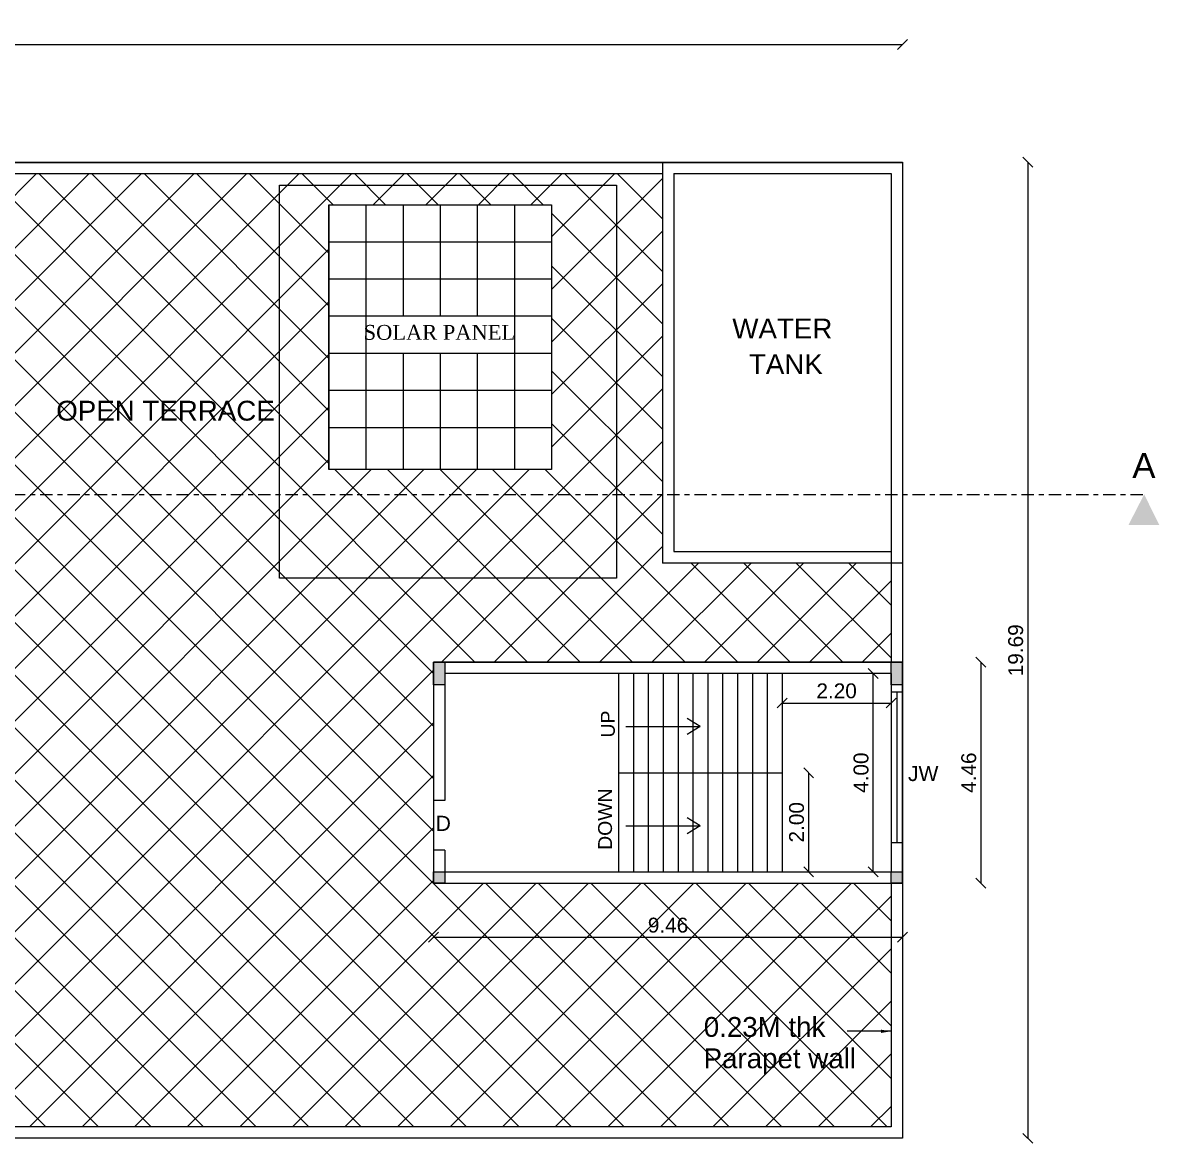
# Model space of a CAD drawing. Header units: metres. Extents: x -7227 to 737, y -45 to 4679.
# Drawn here: x 671.99 to 694.92, y 27.26 to 49.86 of the extents above; entities that cross this region are included whole.
import ezdxf
from ezdxf.enums import TextEntityAlignment as Align

# ---------------------------------------------------------------- set-up
doc = ezdxf.new("R2010")
doc.units = ezdxf.units.M
doc.header["$LTSCALE"] = 0.2
doc.header["$MEASUREMENT"] = 0
doc.linetypes.add('CENTER', pattern=[2, 1.25, -0.25, 0.25, -0.25])
for name, color, linetype in [('BLK_1_FLR_2_ROOF_AREA', 54, 'Continuous'), ('BLK_1_STAIR_HEADROOM', 55, 'Continuous'), ('SOLAR_PANEL', 3, 'Continuous')]:
    doc.layers.add(name, color=color, linetype=linetype)
doc.layers.add('line', color=7, linetype='Continuous', lineweight=25)
doc.styles.add('Isa-', font='times.ttf', dxfattribs={"height": 0.25})
doc.styles.add('ld', font='arial.ttf', dxfattribs={"height": 0.3})
doc.styles.get("Standard").update_dxf_attribs({"font": 'arial.ttf', "height": 0.3})
doc.styles.add('style2', font='arial.ttf', dxfattribs={"height": 60})
doc.dimstyles.new('DCR', dxfattribs={"dimtxt": 0.3, "dimasz": 0.2, "dimexe": 0.025, "dimexo": 0, "dimgap": 0.09, "dimtad": 1, "dimzin": 0, "dimdsep": 46, "dimtxsty": 'Standard', "dimblk": 'OBLIQUE', "dimcen": 0.09, "dimadec": 0, "dimazin": 0, "dimtfac": 1, "dimtofl": 0, "dimtmove": 0, "dimatfit": 3, "dimfxl": 0, "dimtolj": 1, "dimtzin": 0, "dimarcsym": 0})

# ---------------------------------------------------------------- blocks, each defined once
blk = doc.blocks.new('_OBLIQUE')
at = {"layer": 'line', "color": 0, "linetype": 'ByBlock', "lineweight": -2}
blk.add_line((-0.5, -0.5), (0.5, 0.5), dxfattribs=at)
blk = doc.blocks.new('*D241')
at = {"color": 0, "lineweight": -2}
blk.add_line((639.025, 49.422), (689.744, 49.422), dxfattribs=at)
at = {"layer": 'Defpoints', "color": 0}
for p in [(689.744, 49.422), (639.025, 47.047), (689.744, 47.047)]:
    blk.add_point(p, dxfattribs=at)
at = {"color": 0, "lineweight": -2, "xscale": 0.2, "yscale": 0.2, "zscale": 0.2, "rotation": 180}
blk.add_blockref('_OBLIQUE', (639.025, 49.422), dxfattribs=at)
at = {"color": 0, "lineweight": -2, "xscale": 0.2, "yscale": 0.2, "zscale": 0.2}
blk.add_blockref('_OBLIQUE', (689.744, 49.422), dxfattribs=at)
at = {"color": 0, "insert": (664.663, 49.665), "char_height": 0.3, "attachment_point": 5}
blk.add_mtext('\\A1;50.72', dxfattribs=at)
blk = doc.blocks.new('*D246')
at = {"color": 0, "lineweight": -2}
blk.add_line((687.314, 36.137), (689.514, 36.137), dxfattribs=at)
at = {"layer": 'Defpoints', "color": 0}
for p in [(687.314, 36.731), (689.514, 36.731), (689.514, 36.137)]:
    blk.add_point(p, dxfattribs=at)
at = {"color": 0, "lineweight": -2, "xscale": 0.2, "yscale": 0.2, "zscale": 0.2, "rotation": 180}
blk.add_blockref('_OBLIQUE', (687.314, 36.137), dxfattribs=at)
at = {"color": 0, "lineweight": -2, "xscale": 0.2, "yscale": 0.2, "zscale": 0.2}
blk.add_blockref('_OBLIQUE', (689.514, 36.137), dxfattribs=at)
at = {"color": 0, "insert": (688.414, 36.381), "char_height": 0.3, "attachment_point": 5}
blk.add_mtext('\\A1;2.20', dxfattribs=at)
blk = doc.blocks.new('*D174')
at = {"color": 0, "lineweight": -2}
blk.add_line((689.151, 32.731), (689.151, 36.731), dxfattribs=at)
at = {"layer": 'Defpoints', "color": 0}
for p in [(687.314, 36.731), (689.151, 36.731), (687.314, 32.731)]:
    blk.add_point(p, dxfattribs=at)
at = {"color": 0, "lineweight": -2, "xscale": 0.2, "yscale": 0.2, "zscale": 0.2}
for p, rotation in [((689.151, 36.731), 90), ((689.151, 32.731), 270)]:
    blk.add_blockref('_OBLIQUE', p, dxfattribs=dict(at, rotation=rotation))
at = {"color": 0, "insert": (688.908, 34.731), "char_height": 0.3, "attachment_point": 5, "rotation": 90}
blk.add_mtext('\\A1;4.00', dxfattribs=at)
blk = doc.blocks.new('*D247')
at = {"color": 0, "lineweight": -2}
blk.add_line((687.85, 34.731), (687.85, 32.731), dxfattribs=at)
at = {"layer": 'Defpoints', "color": 0}
for p in [(687.314, 34.731), (687.314, 32.731), (687.85, 32.731)]:
    blk.add_point(p, dxfattribs=at)
at = {"color": 0, "lineweight": -2, "xscale": 0.2, "yscale": 0.2, "zscale": 0.2}
for p, rotation in [((687.85, 34.731), 90), ((687.85, 32.731), 270)]:
    blk.add_blockref('_OBLIQUE', p, dxfattribs=dict(at, rotation=rotation))
at = {"color": 0, "insert": (687.607, 33.731), "char_height": 0.3, "attachment_point": 5, "rotation": 90}
blk.add_mtext('\\A1;2.00', dxfattribs=at)
blk = doc.blocks.new('*D213')
at = {"color": 0, "lineweight": -2}
blk.add_line((691.324, 36.961), (691.324, 32.501), dxfattribs=at)
at = {"layer": 'Defpoints', "color": 0}
for p in [(689.744, 36.961), (689.743, 32.501), (691.324, 32.501)]:
    blk.add_point(p, dxfattribs=at)
at = {"color": 0, "lineweight": -2, "xscale": 0.2, "yscale": 0.2, "zscale": 0.2}
for p, rotation in [((691.324, 36.961), 90), ((691.324, 32.501), 270)]:
    blk.add_blockref('_OBLIQUE', p, dxfattribs=dict(at, rotation=rotation))
at = {"color": 0, "insert": (691.081, 34.731), "char_height": 0.3, "attachment_point": 5, "rotation": 90}
blk.add_mtext('\\A1;4.46', dxfattribs=at)
blk = doc.blocks.new('*D214')
at = {"color": 0, "lineweight": -2}
blk.add_line((680.283, 31.411), (689.743, 31.411), dxfattribs=at)
at = {"layer": 'Defpoints', "color": 0}
for p in [(680.283, 32.501), (689.743, 32.501), (689.743, 31.411)]:
    blk.add_point(p, dxfattribs=at)
at = {"color": 0, "lineweight": -2, "xscale": 0.2, "yscale": 0.2, "zscale": 0.2, "rotation": 180}
blk.add_blockref('_OBLIQUE', (680.283, 31.411), dxfattribs=at)
at = {"color": 0, "lineweight": -2, "xscale": 0.2, "yscale": 0.2, "zscale": 0.2}
blk.add_blockref('_OBLIQUE', (689.743, 31.411), dxfattribs=at)
at = {"color": 0, "insert": (685.013, 31.654), "char_height": 0.3, "attachment_point": 5}
blk.add_mtext('\\A1;9.46', dxfattribs=at)
blk = doc.blocks.new('*D215')
at = {"color": 0, "lineweight": -2}
blk.add_line((692.271, 47.047), (692.271, 27.355), dxfattribs=at)
at = {"layer": 'Defpoints', "color": 0}
for p in [(689.744, 47.047), (689.744, 27.355), (692.271, 27.355)]:
    blk.add_point(p, dxfattribs=at)
at = {"color": 0, "lineweight": -2, "xscale": 0.2, "yscale": 0.2, "zscale": 0.2}
for p, rotation in [((692.271, 47.047), 90), ((692.271, 27.355), 270)]:
    blk.add_blockref('_OBLIQUE', p, dxfattribs=dict(at, rotation=rotation))
at = {"color": 0, "insert": (692.028, 37.201), "char_height": 0.3, "attachment_point": 5, "rotation": 90}
blk.add_mtext('\\A1;19.69', dxfattribs=at)

msp = doc.modelspace()

# ---------------------------------------------------------------- hatches: boundary and pattern name
h = msp.add_hatch()
h.set_pattern_fill('ANSI37', color=256, scale=6)
h.set_pattern_definition([(45, (-138.0498, 156.0896), (-0.5303301, 0.5303301), []), (135, (-138.0498, 156.0896), (-0.5303301, -0.5303301), [])])
h.paths.add_polyline_path([(680.283, 36.961), (680.513, 36.961), (689.514, 36.961), (689.514, 38.961), (684.898, 38.961), (684.898, 40.343), (671.283, 40.343), (671.283, 39.191), (671.283, 38.961), (671.053, 38.961), (665.922, 38.961), (665.692, 38.961), (665.692, 39.416), (665.692, 40.343), (646.985, 40.343), (646.985, 38.961), (646.754, 38.961), (639.255, 38.961), (639.255, 27.585), (656.125, 27.585), (656.125, 36.961), (671.283, 36.961), (671.283, 27.585), (689.514, 27.585), (689.514, 32.501), (680.283, 32.501), (680.283, 32.731)])
h.paths.add_polyline_path([(665.692, 46.817), (639.255, 46.817), (639.255, 43.421), (639.485, 43.421), (646.985, 43.421), (646.985, 43.191), (646.985, 40.343), (665.692, 40.343)])
h.paths.add_polyline_path([(653.821, 40.914), (649.327, 40.914), (649.327, 46.256), (653.821, 46.256)], flags=16)
h.paths.add_polyline_path([(653.821, 41.762), (649.327, 41.762), (649.327, 45.507), (653.821, 45.507)], flags=0)
h.paths.add_polyline_path([(653.072, 42.511), (650.076, 42.511), (650.076, 44.758), (653.072, 44.758)], flags=0)
h.paths.add_polyline_path([(684.898, 46.817), (671.283, 46.817), (671.283, 40.343), (684.898, 40.343)])
h.paths.add_polyline_path([(678.168, 46.187), (682.662, 46.187), (682.662, 40.845), (678.168, 40.845)], flags=16)
h.paths.add_polyline_path([(678.917, 45.438), (681.913, 45.438), (681.913, 41.692), (678.917, 41.692)], flags=0)
h.paths.add_polyline_path([(679.666, 43.94), (679.666, 44.689), (681.164, 44.689), (681.164, 43.94)], flags=0)
h.paths.add_polyline_path([(681.164, 43.19), (681.164, 42.441), (679.666, 42.441), (679.666, 43.19)], flags=0)
h.paths.add_polyline_path([(685.632, 29.293), (688.445, 29.293), (688.445, 29.906), (685.632, 29.906)], flags=24)
h.paths.add_polyline_path([(685.602, 28.53), (688.932, 28.53), (688.932, 29.296), (685.602, 29.296)], flags=24)
h.paths.add_polyline_path([(649.988, 43.45), (653.243, 43.45), (653.243, 43.91), (649.988, 43.91)], flags=8)
h.paths.add_polyline_path([(656.594, 41.609), (661.669, 41.609), (661.669, 42.434), (656.594, 42.434)], flags=24)
h.paths.add_polyline_path([(672.104, 41.609), (677.179, 41.609), (677.179, 42.434), (672.104, 42.434)], flags=24)
h.paths.add_polyline_path([(678.83, 43.381), (682.084, 43.381), (682.084, 43.841), (678.83, 43.841)], flags=8)
h = msp.add_hatch(color=256)
h.dxf.hatch_style = 1
h.paths.add_polyline_path([(639.485, 43.421), (639.025, 43.421), (639.025, 43.191), (639.485, 43.191)])
h.paths.add_polyline_path([(639.255, 39.421), (639.025, 39.421), (639.025, 38.961), (639.255, 38.961)])
h.paths.add_polyline_path([(646.984, 39.421), (646.755, 39.421), (646.755, 39.191), (646.754, 38.961), (646.984, 38.961)])
h.paths.add_polyline_path([(646.985, 43.421), (646.525, 43.421), (646.525, 43.191), (646.985, 43.191)])
h.paths.add_polyline_path([(669.834, 38.829), (670.294, 38.829), (670.294, 39.457), (669.834, 39.457)], flags=9)
h.paths.add_polyline_path([(666.703, 38.825), (667.163, 38.825), (667.163, 39.454), (666.703, 39.454)], flags=9)
h.paths.add_polyline_path([(680.215, 33.391), (680.675, 33.391), (680.675, 34.019), (680.215, 34.019)], flags=9)
h.paths.add_polyline_path([(685.632, 29.293), (688.445, 29.293), (688.445, 29.906), (685.632, 29.906)], flags=9)
h.paths.add_polyline_path([(685.602, 28.53), (688.932, 28.53), (688.932, 29.296), (685.602, 29.296)], flags=9)
h.paths.add_polyline_path([(645.338, 39.766), (645.338, 40.449), (644.761, 40.449), (644.761, 39.766)], flags=9)
h.paths.add_polyline_path([(684.04, 33.075), (684.04, 34.453), (683.463, 34.453), (683.463, 33.075)], flags=9)
h.paths.add_polyline_path([(684.092, 35.34), (684.092, 36.024), (683.515, 36.024), (683.515, 35.34)], flags=9)
h = msp.add_hatch(color=256)
h.dxf.hatch_style = 1
h.paths.add_polyline_path([(694.924, 39.73), (694.619, 40.346), (694.303, 39.73)])
h = msp.add_hatch(color=256)
h.dxf.hatch_style = 1
h.paths.add_polyline_path([(689.744, 36.961), (689.514, 36.961), (689.514, 36.501), (689.744, 36.501)])
h.paths.add_polyline_path([(680.513, 36.961), (680.283, 36.961), (680.283, 36.501), (680.513, 36.501)])
h.paths.add_polyline_path([(680.513, 32.731), (680.283, 32.731), (680.283, 32.501), (680.513, 32.501)])
h.paths.add_polyline_path([(689.744, 32.731), (689.514, 32.731), (689.514, 32.501), (689.744, 32.501)])

# ---------------------------------------------------------------- linework, layer by layer
for p, q in [((639.025, 47.047), (689.744, 47.047)), ((684.898, 47.047), (684.898, 38.961)), ((689.744, 47.047), (689.744, 27.355)), ((671.283, 46.817), (684.898, 46.817)), ((685.128, 46.817), (689.514, 46.817)), ((685.128, 46.817), (685.128, 39.191)), ((689.514, 46.817), (689.514, 36.961)), ((689.744, 42.196), (689.744, 42.196)), ((685.128, 39.191), (689.514, 39.191)), ((689.744, 38.961), (684.898, 38.961)), ((680.283, 36.961), (689.744, 36.961)), ((680.283, 36.961), (680.283, 32.501)), ((689.514, 36.731), (680.513, 36.731)), ((680.513, 36.731), (680.513, 34.17)), ((684.014, 36.731), (684.014, 32.731)), ((684.314, 36.731), (684.314, 32.731)), ((684.614, 36.731), (684.614, 32.731)), ((684.914, 36.731), (684.914, 32.731)), ((685.214, 36.731), (685.214, 32.731)), ((685.514, 36.731), (685.514, 32.731)), ((685.814, 36.731), (685.814, 32.731)), ((686.114, 36.731), (686.114, 32.731)), ((686.414, 36.731), (686.414, 32.731)), ((686.714, 36.731), (686.714, 32.731)), ((687.014, 36.731), (687.014, 32.731)), ((687.314, 36.731), (687.314, 32.731)), ((689.514, 36.731), (689.514, 32.731)), ((689.514, 36.366), (689.744, 36.366)), ((689.629, 36.366), (689.629, 33.326)), ((685.664, 35.661), (685.399, 35.823)), ((684.164, 35.662), (685.664, 35.661)), ((685.664, 35.661), (685.399, 35.501)), ((684.014, 34.731), (687.314, 34.731)), ((680.513, 34.17), (680.283, 34.17)), ((685.664, 33.661), (685.399, 33.823)), ((684.164, 33.662), (685.664, 33.661)), ((685.664, 33.661), (685.399, 33.501)), ((689.514, 33.326), (689.744, 33.326)), ((680.513, 33.17), (680.283, 33.17)), ((680.513, 33.17), (680.513, 32.731)), ((680.513, 32.731), (689.514, 32.731)), ((680.283, 32.501), (689.744, 32.501)), ((689.514, 32.501), (689.514, 27.585)), ((689.743, 32.501), (689.744, 32.501)), ((689.514, 27.585), (671.283, 27.585)), ((689.744, 27.355), (671.053, 27.355))]:
    msp.add_line(p, q)
at = {"color": 7}
for p, q in [((678.168, 46.187), (678.168, 40.845)), ((678.917, 46.187), (678.917, 40.845)), ((679.666, 46.187), (679.666, 43.94)), ((680.415, 46.187), (680.415, 43.94)), ((681.164, 46.187), (681.164, 43.94)), ((681.913, 46.187), (681.913, 40.845)), ((682.662, 46.187), (682.662, 40.845)), ((682.662, 45.438), (678.168, 45.438)), ((682.662, 44.689), (678.168, 44.689)), ((682.662, 43.94), (678.168, 43.94)), ((682.662, 43.94), (678.168, 43.94)), ((682.662, 43.19), (678.168, 43.19)), ((679.666, 43.19), (679.666, 40.845)), ((680.415, 43.19), (680.415, 40.845)), ((681.164, 43.19), (681.164, 40.845)), ((682.662, 42.441), (678.168, 42.441)), ((682.662, 41.692), (678.168, 41.692))]:
    msp.add_line(p, q, dxfattribs=at)
at = {"linetype": 'CENTER'}
msp.add_line((634.394, 40.343), (694.623, 40.343), dxfattribs=at)
for points in [[(689.744, 47.047), (689.744, 27.355), (671.053, 27.355), (671.053, 36.731), (656.355, 36.731), (656.355, 27.355), (639.025, 27.355), (639.025, 47.047), (689.744, 47.047)], [(680.513, 36.501), (680.283, 36.501), (680.283, 36.961), (680.513, 36.961)], [(689.744, 36.501), (689.514, 36.501), (689.514, 36.961), (689.744, 36.961)], [(680.513, 32.501), (680.283, 32.501), (680.283, 32.731), (680.513, 32.731)], [(689.744, 32.501), (689.514, 32.501), (689.514, 32.731), (689.744, 32.731)]]:
    msp.add_lwpolyline(points, close=True)
at = {"color": 95}
msp.add_lwpolyline([(678.168, 46.187), (682.662, 46.187), (682.662, 40.845), (678.168, 40.845)], close=True, dxfattribs=at)
at = {"layer": 'BLK_1_FLR_2_ROOF_AREA', "color": 54}
msp.add_lwpolyline([(689.743, 47.044), (689.743, 27.355), (671.053, 27.355), (671.053, 36.731), (656.354, 36.731), (656.354, 27.355), (639.024, 27.355), (639.024, 47.044), (689.743, 47.044)], close=True, dxfattribs=at)
at = {"layer": 'BLK_1_STAIR_HEADROOM'}
msp.add_lwpolyline([(680.283, 36.961), (680.282, 32.501), (689.742, 32.501), (689.743, 36.961)], close=True, dxfattribs=at)
at = {"layer": 'SOLAR_PANEL', "color": 3}
msp.add_lwpolyline([(677.177, 46.587), (683.971, 46.587), (683.971, 38.658), (677.177, 38.658)], close=True, dxfattribs=at)

# ---------------------------------------------------------------- texts
at = {"color": 7, "style": 'ld'}
for s, p in [('WATER ', (686.31, 43.492)), ('TANK', (686.645, 42.775))]:
    msp.add_text(s, height=0.4, dxfattribs=at).set_placement(p)
at = {"color": 3, "style": 'Isa-'}
msp.add_text('SOLAR PANEL ', height=0.3, dxfattribs=at).set_placement((680.457, 43.465), align=Align.CENTER)
msp.add_text('A', height=0.5).set_placement((694.381, 40.68))
at = {"style": 'style2'}
for s, p in [('0.23M thk ', (685.734, 29.402)), ('Parapet wall', (685.73, 28.769))]:
    msp.add_text(s, height=0.4, dxfattribs=at).set_placement(p)
for s, width, gutter_width, insert, char_height, attachment_point in [('   OPEN TERRACE ', 85.29999, 300, (672.204, 42.235), 0.4, 1), ('JW', 5.66297, 7.621, (690.468, 34.868), 0.3048, 3), ('D', 5.66297, 7.621, (680.324, 33.862), 0.305, 1)]:
    msp.add_mtext_dynamic_manual_height_columns(s, width=width, gutter_width=gutter_width, heights=[0], dxfattribs=dict(at, insert=insert, char_height=char_height, attachment_point=attachment_point))
at = {"char_height": 0.28, "attachment_point": 1, "rotation": 90, "style": 'style2'}
for s, insert in [('UP', (683.659, 35.441)), ('DOWN', (683.602, 33.175))]:
    msp.add_mtext_dynamic_manual_height_columns(s, width=5.66297, gutter_width=7.621, heights=[0], dxfattribs=dict(at, insert=insert))

# ---------------------------------------------------------------- dimensions: what is measured, and where the dimension line sits
dim = msp.add_linear_dim(base=(689.744, 49.422), p1=(639.025, 47.047), p2=(689.744, 47.047), dimstyle='DCR', override={"dimse1": 1, "dimse2": 1, "dimfxl": 1.25, "dimarcsym": 2})
dim.commit()
dim.dimension.update_dxf_attribs({"geometry": '*D241', "text_midpoint": (664.663, 49.422), "dimtype": 160})
for base, p1, p2, picture, middle in [((692.271, 27.355), (689.744, 47.047), (689.744, 27.355), '*D215', (692.028, 37.201)), ((691.324, 32.501), (689.744, 36.961), (689.743, 32.501), '*D213', (691.081, 34.731)), ((689.151, 36.731), (687.314, 32.731), (687.314, 36.731), '*D174', (688.908, 34.731)), ((687.85, 32.731), (687.314, 34.731), (687.314, 32.731), '*D247', (687.607, 33.731))]:
    dim = msp.add_linear_dim(base=base, p1=p1, p2=p2, angle=90, dimstyle='DCR', override={"dimse1": 1, "dimse2": 1, "dimfxl": 1.25, "dimarcsym": 2})
    dim.commit()
    dim.dimension.update_dxf_attribs({"geometry": picture, "text_midpoint": middle})
for base, p1, p2, picture, middle in [((689.514, 36.137), (687.314, 36.731), (689.514, 36.731), '*D246', (688.414, 36.381)), ((689.743, 31.411), (680.283, 32.501), (689.743, 32.501), '*D214', (685.013, 31.654))]:
    dim = msp.add_linear_dim(base=base, p1=p1, p2=p2, dimstyle='DCR', override={"dimse1": 1, "dimse2": 1, "dimfxl": 1.25, "dimarcsym": 2})
    dim.commit()
    dim.dimension.update_dxf_attribs({"geometry": picture, "text_midpoint": middle})

# ---------------------------------------------------------------- leaders
msp.add_leader([(689.511, 29.514), (688.625, 29.514)], dimstyle='DCR')
msp.add_leader([(689.511, 29.514), (688.625, 29.514)], dimstyle='DCR')

doc.saveas('drawing.dxf')
